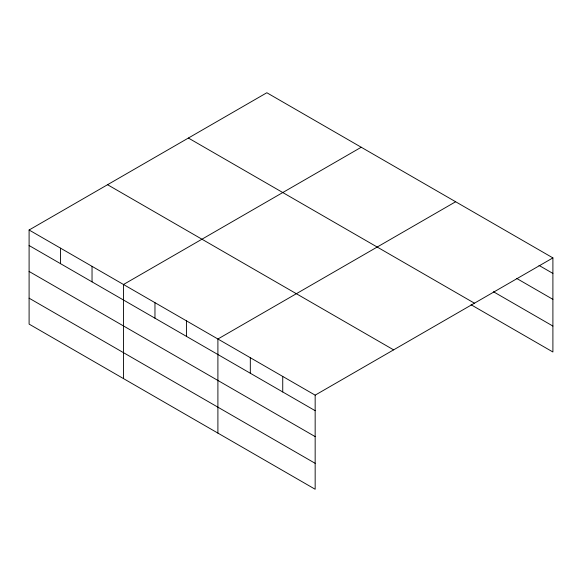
<?xml version="1.0" encoding="UTF-8"?>
<svg xmlns="http://www.w3.org/2000/svg" width="582" height="582" viewBox="0 0 582 582"><rect width="100%" height="100%" fill="white"/><g stroke="black" fill="none" stroke-linecap="round" stroke-linejoin="round"><path stroke-width="0.87" d="M29.1 230.006L315.16 395.156L315.16 489.251L29.1 324.101L29.1 230.006L266.84 92.749L552.9 257.899L552.9 351.994L471.078 304.757M361.24 147.246L123.5 284.503L123.5 378.598M455.641 201.75L217.901 339.008L217.901 433.103M315.16 395.156L552.9 257.899M539.005 265.399L552.9 273.416M516.62 278.4L552.9 299.352M493.463 291.749L552.9 326.065M188.386 138.043L474.446 303.193M107.554 184.712L393.614 349.862M29.1 245.524L315.16 410.681M29.1 271.452L315.16 436.609M29.1 298.173L315.16 463.323M282.736 376.445L282.736 391.962M250.318 357.726L250.318 373.244M186.429 320.842L186.429 336.36M154.965 302.676L154.965 318.194M92.036 266.338L92.036 281.855M60.564 248.172L60.564 263.69"/></g></svg>
